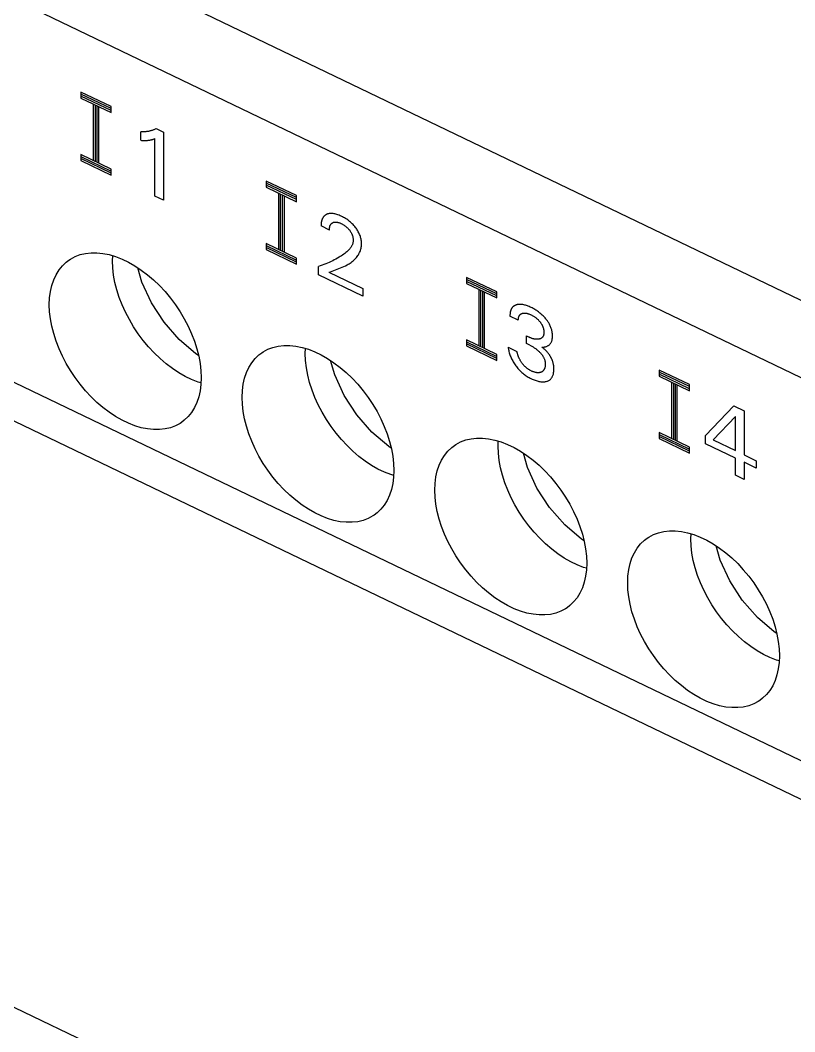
# Model space of a CAD drawing. Extents: x 0 to 420, y 0 to 297.
# Drawn here: x 180.61 to 196.3, y 180.69 to 201.17 of the extents above; entities that cross this region are included whole.
import ezdxf

# ---------------------------------------------------------------- set-up
doc = ezdxf.new("R2010")
doc.units = 0
doc.header["$LTSCALE"] = 23.1
doc.layers.add('40000_ISO', color=7, linetype='CONTINUOUS')

msp = doc.modelspace()

# ---------------------------------------------------------------- linework, layer by layer
at = {"layer": '40000_ISO', "color": 7, "linetype": 'CONTINUOUS'}
for p, q in [((221.798, 183.304), (168.387, 208.978)), ((221.158, 182.044), (167.747, 207.718)), ((221.158, 174.287), (167.747, 199.961)), ((181.841, 199.718), (181.841, 199.595)), ((182.456, 199.422), (181.841, 199.718)), ((182.456, 199.382), (181.841, 199.677)), ((182.456, 199.341), (181.841, 199.636)), ((181.841, 199.595), (182.456, 199.3)), ((220.838, 173.657), (167.427, 199.331)), ((182.091, 199.475), (182.091, 198.332)), ((182.13, 199.457), (182.13, 198.314)), ((182.168, 199.438), (182.168, 198.295)), ((182.206, 198.277), (182.206, 199.42)), ((182.456, 199.3), (182.456, 199.422)), ((183.056, 198.74), (183.056, 198.913)), ((183.07, 198.912), (183.056, 198.913)), ((183.084, 198.912), (183.07, 198.912)), ((183.099, 198.911), (183.084, 198.912)), ((183.113, 198.911), (183.099, 198.911)), ((183.127, 198.912), (183.113, 198.911)), ((183.141, 198.912), (183.127, 198.912)), ((183.155, 198.913), (183.141, 198.912)), ((183.169, 198.915), (183.155, 198.913)), ((183.182, 198.916), (183.169, 198.915)), ((183.195, 198.918), (183.182, 198.916)), ((183.209, 198.92), (183.195, 198.918)), ((183.222, 198.923), (183.209, 198.92)), ((183.235, 198.926), (183.222, 198.923)), ((183.248, 198.929), (183.235, 198.926)), ((183.26, 198.932), (183.248, 198.929)), ((183.273, 198.936), (183.26, 198.932)), ((183.285, 198.94), (183.273, 198.936)), ((183.298, 198.944), (183.285, 198.94)), ((183.31, 198.949), (183.298, 198.944)), ((183.322, 198.954), (183.31, 198.949)), ((183.334, 198.959), (183.322, 198.954)), ((183.346, 198.964), (183.334, 198.959)), ((183.357, 198.97), (183.346, 198.964)), ((183.369, 198.976), (183.357, 198.97)), ((183.369, 198.976), (183.517, 198.905)), ((183.517, 198.905), (183.517, 197.525)), ((183.056, 198.74), (183.072, 198.739)), ((183.072, 198.739), (183.088, 198.738)), ((183.088, 198.738), (183.104, 198.737)), ((183.104, 198.737), (183.12, 198.737)), ((183.12, 198.737), (183.136, 198.737)), ((183.136, 198.737), (183.148, 198.737)), ((183.148, 198.737), (183.159, 198.737)), ((183.159, 198.737), (183.171, 198.738)), ((183.171, 198.738), (183.182, 198.738)), ((183.182, 198.738), (183.194, 198.739)), ((183.194, 198.739), (183.205, 198.74)), ((183.205, 198.74), (183.217, 198.741)), ((183.217, 198.741), (183.229, 198.743)), ((183.229, 198.743), (183.24, 198.745)), ((183.24, 198.745), (183.252, 198.747)), ((183.252, 198.747), (183.263, 198.749)), ((183.263, 198.749), (183.271, 198.751)), ((183.271, 198.751), (183.279, 198.753)), ((183.279, 198.753), (183.287, 198.756)), ((183.287, 198.756), (183.296, 198.758)), ((183.296, 198.758), (183.305, 198.761)), ((183.305, 198.761), (183.314, 198.764)), ((183.314, 198.764), (183.323, 198.767)), ((183.323, 198.767), (183.332, 198.771)), ((183.332, 198.771), (183.342, 198.774)), ((183.342, 197.609), (183.342, 198.774)), ((181.841, 198.452), (181.841, 198.33)), ((182.456, 198.157), (181.841, 198.452)), ((181.841, 198.412), (182.456, 198.116)), ((182.456, 198.075), (181.841, 198.371)), ((181.841, 198.33), (182.456, 198.034)), ((182.456, 198.034), (182.456, 198.157)), ((185.592, 197.915), (185.592, 197.793)), ((186.206, 197.62), (185.592, 197.915)), ((186.206, 197.579), (185.592, 197.874)), ((186.206, 197.538), (185.592, 197.834)), ((185.592, 197.793), (186.206, 197.497)), ((185.841, 197.673), (185.841, 196.53)), ((185.88, 197.654), (185.88, 196.511)), ((183.517, 197.525), (183.342, 197.609)), ((185.918, 197.636), (185.918, 196.493)), ((185.957, 197.617), (185.957, 196.474)), ((186.206, 197.497), (186.206, 197.62)), ((186.818, 197.24), (186.812, 197.237)), ((186.824, 197.243), (186.818, 197.24)), ((186.829, 197.245), (186.824, 197.243)), ((186.834, 197.247), (186.829, 197.245)), ((186.84, 197.249), (186.834, 197.247)), ((186.855, 197.253), (186.84, 197.249)), ((186.872, 197.256), (186.855, 197.253)), ((186.889, 197.259), (186.872, 197.256)), ((186.906, 197.259), (186.889, 197.259)), ((186.922, 197.259), (186.906, 197.259)), ((186.938, 197.258), (186.922, 197.259)), ((186.954, 197.256), (186.938, 197.258)), ((186.97, 197.254), (186.954, 197.256)), ((186.987, 197.25), (186.97, 197.254)), ((187.003, 197.246), (186.987, 197.25)), ((187.026, 197.24), (187.003, 197.246)), ((186.707, 197.043), (186.706, 197.034)), ((186.708, 197.053), (186.707, 197.043)), ((186.709, 197.062), (186.708, 197.053)), ((186.71, 197.071), (186.709, 197.062)), ((186.711, 197.08), (186.71, 197.071)), ((186.713, 197.089), (186.711, 197.08)), ((186.715, 197.098), (186.713, 197.089)), ((186.717, 197.107), (186.715, 197.098)), ((186.719, 197.115), (186.717, 197.107)), ((186.721, 197.123), (186.719, 197.115)), ((186.724, 197.13), (186.721, 197.123)), ((186.726, 197.138), (186.724, 197.13)), ((186.729, 197.145), (186.726, 197.138)), ((186.732, 197.152), (186.729, 197.145)), ((186.735, 197.158), (186.732, 197.152)), ((186.739, 197.165), (186.735, 197.158)), ((186.742, 197.171), (186.739, 197.165)), ((186.746, 197.177), (186.742, 197.171)), ((186.75, 197.183), (186.746, 197.177)), ((186.754, 197.189), (186.75, 197.183)), ((186.759, 197.195), (186.754, 197.189)), ((186.763, 197.2), (186.759, 197.195)), ((186.768, 197.205), (186.763, 197.2)), ((186.773, 197.21), (186.768, 197.205)), ((186.778, 197.214), (186.773, 197.21)), ((186.783, 197.219), (186.778, 197.214)), ((186.789, 197.223), (186.783, 197.219)), ((186.794, 197.227), (186.789, 197.223)), ((186.8, 197.23), (186.794, 197.227)), ((186.806, 197.234), (186.8, 197.23)), ((186.812, 197.237), (186.806, 197.234)), ((186.901, 197.034), (186.905, 197.04)), ((186.905, 197.04), (186.909, 197.046)), ((186.909, 197.046), (186.914, 197.051)), ((186.914, 197.051), (186.919, 197.056)), ((186.919, 197.056), (186.924, 197.06)), ((186.924, 197.06), (186.93, 197.064)), ((186.93, 197.064), (186.935, 197.068)), ((186.935, 197.068), (186.942, 197.072)), ((186.942, 197.072), (186.948, 197.075)), ((186.948, 197.075), (186.954, 197.077)), ((186.954, 197.077), (186.961, 197.08)), ((186.961, 197.08), (186.968, 197.081)), ((186.968, 197.081), (186.975, 197.083)), ((186.975, 197.083), (186.983, 197.084)), ((186.983, 197.084), (186.99, 197.085)), ((186.99, 197.085), (186.998, 197.085)), ((186.998, 197.085), (187.006, 197.085)), ((187.006, 197.085), (187.015, 197.084)), ((187.015, 197.084), (187.023, 197.084)), ((187.023, 197.084), (187.031, 197.082)), ((187.048, 197.232), (187.026, 197.24)), ((187.031, 197.082), (187.04, 197.081)), ((187.04, 197.081), (187.049, 197.079)), ((187.071, 197.223), (187.048, 197.232)), ((187.049, 197.079), (187.058, 197.076)), ((187.058, 197.076), (187.068, 197.073)), ((187.068, 197.073), (187.077, 197.07)), ((187.093, 197.214), (187.071, 197.223)), ((187.077, 197.07), (187.087, 197.066)), ((187.087, 197.066), (187.097, 197.062)), ((187.116, 197.203), (187.093, 197.214)), ((187.097, 197.062), (187.106, 197.058)), ((187.106, 197.058), (187.116, 197.054)), ((187.138, 197.192), (187.116, 197.203)), ((187.116, 197.054), (187.127, 197.048)), ((187.127, 197.048), (187.138, 197.042)), ((187.16, 197.18), (187.138, 197.192)), ((187.138, 197.042), (187.149, 197.036)), ((187.149, 197.036), (187.16, 197.03)), ((187.182, 197.168), (187.16, 197.18)), ((187.204, 197.155), (187.182, 197.168)), ((187.226, 197.14), (187.204, 197.155)), ((187.246, 197.127), (187.226, 197.14)), ((187.265, 197.113), (187.246, 197.127)), ((187.284, 197.098), (187.265, 197.113)), ((187.303, 197.082), (187.284, 197.098)), ((187.321, 197.065), (187.303, 197.082)), ((187.338, 197.049), (187.321, 197.065)), ((187.355, 197.032), (187.338, 197.049)), ((186.706, 197.034), (186.706, 197.024)), ((186.706, 197.024), (186.706, 197.015)), ((186.706, 197.015), (186.706, 197.005)), ((186.875, 196.923), (186.706, 197.005)), ((186.875, 196.933), (186.876, 196.943)), ((186.875, 196.923), (186.875, 196.933)), ((186.876, 196.953), (186.878, 196.963)), ((186.876, 196.943), (186.876, 196.953)), ((186.878, 196.963), (186.879, 196.972)), ((186.879, 196.972), (186.881, 196.982)), ((186.881, 196.982), (186.883, 196.991)), ((186.883, 196.991), (186.885, 196.998)), ((186.885, 196.998), (186.887, 197.006)), ((186.887, 197.006), (186.89, 197.014)), ((186.89, 197.014), (186.893, 197.021)), ((186.893, 197.021), (186.897, 197.027)), ((186.897, 197.027), (186.901, 197.034)), ((187.16, 197.03), (187.171, 197.023)), ((187.171, 197.023), (187.182, 197.016)), ((187.182, 197.016), (187.19, 197.01)), ((187.19, 197.01), (187.199, 197.004)), ((187.199, 197.004), (187.207, 196.998)), ((187.207, 196.998), (187.215, 196.991)), ((187.215, 196.991), (187.223, 196.984)), ((187.223, 196.984), (187.231, 196.977)), ((187.231, 196.977), (187.239, 196.97)), ((187.239, 196.97), (187.247, 196.961)), ((187.247, 196.961), (187.255, 196.953)), ((187.255, 196.953), (187.264, 196.944)), ((187.264, 196.944), (187.271, 196.935)), ((187.271, 196.935), (187.279, 196.925)), ((187.279, 196.925), (187.286, 196.916)), ((187.286, 196.916), (187.293, 196.907)), ((187.293, 196.907), (187.299, 196.898)), ((187.299, 196.898), (187.305, 196.889)), ((187.305, 196.889), (187.31, 196.88)), ((187.31, 196.88), (187.316, 196.87)), ((187.316, 196.87), (187.321, 196.861)), ((187.321, 196.861), (187.326, 196.851)), ((187.326, 196.851), (187.33, 196.842)), ((187.33, 196.842), (187.334, 196.832)), ((187.334, 196.832), (187.338, 196.822)), ((187.371, 197.014), (187.355, 197.032)), ((187.387, 196.996), (187.371, 197.014)), ((187.402, 196.977), (187.387, 196.996)), ((187.415, 196.96), (187.402, 196.977)), ((187.428, 196.943), (187.415, 196.96)), ((187.439, 196.925), (187.428, 196.943)), ((187.451, 196.906), (187.439, 196.925)), ((187.461, 196.888), (187.451, 196.906)), ((187.471, 196.869), (187.461, 196.888)), ((187.48, 196.851), (187.471, 196.869)), ((187.488, 196.832), (187.48, 196.851)), ((187.495, 196.813), (187.488, 196.832)), ((185.592, 196.65), (185.592, 196.527)), ((186.206, 196.354), (185.592, 196.65)), ((187.34, 196.629), (187.335, 196.618)), ((187.338, 196.822), (187.341, 196.812)), ((187.344, 196.639), (187.34, 196.629)), ((187.341, 196.812), (187.344, 196.803)), ((187.344, 196.803), (187.347, 196.793)), ((187.347, 196.651), (187.344, 196.639)), ((187.347, 196.793), (187.349, 196.783)), ((187.35, 196.662), (187.347, 196.651)), ((187.349, 196.783), (187.351, 196.773)), ((187.353, 196.674), (187.35, 196.662)), ((187.351, 196.773), (187.353, 196.762)), ((187.353, 196.762), (187.355, 196.752)), ((187.355, 196.686), (187.353, 196.674)), ((187.355, 196.752), (187.356, 196.741)), ((187.356, 196.699), (187.355, 196.686)), ((187.356, 196.741), (187.357, 196.731)), ((187.357, 196.712), (187.356, 196.699)), ((187.357, 196.731), (187.357, 196.721)), ((187.357, 196.721), (187.357, 196.712)), ((187.502, 196.794), (187.495, 196.813)), ((187.508, 196.775), (187.502, 196.794)), ((187.512, 196.756), (187.508, 196.775)), ((187.517, 196.736), (187.512, 196.756)), ((187.521, 196.716), (187.517, 196.736)), ((187.523, 196.696), (187.521, 196.716)), ((187.525, 196.676), (187.523, 196.696)), ((187.526, 196.657), (187.525, 196.676)), ((187.525, 196.617), (187.526, 196.638)), ((187.526, 196.638), (187.526, 196.657)), ((181.725, 196.386), (181.827, 196.425)), ((181.827, 196.425), (181.935, 196.45)), ((181.935, 196.45), (182.049, 196.463)), ((182.049, 196.463), (182.167, 196.463)), ((182.167, 196.463), (182.29, 196.45)), ((182.29, 196.45), (182.417, 196.425)), ((182.417, 196.425), (182.545, 196.386)), ((185.592, 196.609), (186.206, 196.313)), ((186.206, 196.273), (185.592, 196.568)), ((185.592, 196.527), (186.206, 196.232)), ((187.165, 196.432), (187.142, 196.416)), ((187.187, 196.449), (187.165, 196.432)), ((187.209, 196.466), (187.187, 196.449)), ((187.23, 196.484), (187.209, 196.466)), ((187.242, 196.495), (187.23, 196.484)), ((187.254, 196.506), (187.242, 196.495)), ((187.265, 196.518), (187.254, 196.506)), ((187.277, 196.53), (187.265, 196.518)), ((187.287, 196.542), (187.277, 196.53)), ((187.298, 196.555), (187.287, 196.542)), ((187.307, 196.569), (187.298, 196.555)), ((187.317, 196.583), (187.307, 196.569)), ((187.325, 196.598), (187.317, 196.583)), ((187.33, 196.608), (187.325, 196.598)), ((187.335, 196.618), (187.33, 196.608)), ((187.453, 196.408), (187.462, 196.423)), ((187.462, 196.423), (187.471, 196.438)), ((187.471, 196.438), (187.48, 196.454)), ((187.48, 196.454), (187.488, 196.47)), ((187.488, 196.47), (187.495, 196.486)), ((187.495, 196.486), (187.502, 196.503)), ((187.502, 196.503), (187.508, 196.521)), ((187.508, 196.521), (187.513, 196.539)), ((187.513, 196.539), (187.517, 196.558)), ((187.517, 196.558), (187.521, 196.577)), ((187.521, 196.577), (187.524, 196.597)), ((187.524, 196.597), (187.525, 196.617)), ((181.467, 196.199), (181.545, 196.273)), ((181.545, 196.273), (181.601, 196.316)), ((181.601, 196.316), (181.631, 196.336)), ((181.631, 196.336), (181.725, 196.386)), ((182.483, 196.299), (182.487, 196.403)), ((182.489, 196.158), (182.483, 196.299)), ((182.545, 196.386), (182.675, 196.335)), ((182.675, 196.335), (182.806, 196.273)), ((182.806, 196.273), (182.936, 196.198)), ((186.206, 196.232), (186.206, 196.354)), ((186.765, 196.223), (186.728, 196.21)), ((186.802, 196.238), (186.765, 196.223)), ((186.838, 196.253), (186.802, 196.238)), ((186.873, 196.268), (186.838, 196.253)), ((186.908, 196.284), (186.873, 196.268)), ((186.942, 196.3), (186.908, 196.284)), ((186.975, 196.317), (186.942, 196.3)), ((187.008, 196.334), (186.975, 196.317)), ((187.04, 196.352), (187.008, 196.334)), ((187.072, 196.371), (187.04, 196.352)), ((187.095, 196.385), (187.072, 196.371)), ((187.119, 196.4), (187.095, 196.385)), ((187.142, 196.416), (187.119, 196.4)), ((187.2, 196.201), (187.232, 196.218)), ((187.232, 196.218), (187.254, 196.23)), ((187.254, 196.23), (187.275, 196.242)), ((187.275, 196.242), (187.295, 196.255)), ((187.295, 196.255), (187.315, 196.269)), ((187.315, 196.269), (187.335, 196.284)), ((187.335, 196.284), (187.354, 196.299)), ((187.354, 196.299), (187.372, 196.315)), ((187.372, 196.315), (187.39, 196.332)), ((187.39, 196.332), (187.406, 196.349)), ((187.406, 196.349), (187.423, 196.368)), ((187.423, 196.368), (187.438, 196.388)), ((187.438, 196.388), (187.453, 196.408)), ((181.291, 195.913), (181.34, 196.018)), ((181.34, 196.018), (181.399, 196.114)), ((181.399, 196.114), (181.467, 196.199)), ((182.505, 196.012), (182.489, 196.158)), ((182.533, 195.863), (182.505, 196.012)), ((182.936, 196.198), (183.064, 196.113)), ((183.078, 195.87), (182.996, 196.159)), ((183.064, 196.113), (183.191, 196.018)), ((183.191, 196.018), (183.314, 195.912)), ((186.69, 196.196), (186.652, 196.184)), ((186.652, 196.017), (186.652, 196.184)), ((187.553, 195.584), (186.652, 196.017)), ((186.728, 196.21), (186.69, 196.196)), ((186.865, 196.067), (186.898, 196.08)), ((186.865, 196.067), (187.553, 195.736)), ((186.898, 196.08), (186.931, 196.093)), ((186.931, 196.093), (186.965, 196.105)), ((186.965, 196.105), (187.033, 196.131)), ((187.033, 196.131), (187.067, 196.144)), ((187.067, 196.144), (187.101, 196.157)), ((187.101, 196.157), (187.134, 196.171)), ((187.134, 196.171), (187.168, 196.186)), ((187.168, 196.186), (187.2, 196.201)), ((181.253, 195.799), (181.291, 195.913)), ((182.571, 195.712), (182.533, 195.863)), ((183.27, 195.452), (183.078, 195.87)), ((183.314, 195.912), (183.432, 195.798)), ((189.649, 195.965), (189.649, 195.842)), ((190.264, 195.669), (189.649, 195.965)), ((190.264, 195.628), (189.649, 195.924)), ((190.264, 195.588), (189.649, 195.883)), ((189.649, 195.842), (190.264, 195.547)), ((181.209, 195.547), (181.226, 195.677)), ((181.226, 195.677), (181.253, 195.799)), ((182.62, 195.56), (182.571, 195.712)), ((183.432, 195.798), (183.546, 195.676)), ((183.546, 195.676), (183.654, 195.546)), ((187.553, 195.736), (187.553, 195.584)), ((189.899, 195.722), (189.899, 194.579)), ((189.938, 195.704), (189.938, 194.561)), ((189.976, 195.685), (189.976, 194.542)), ((190.014, 194.524), (190.014, 195.667)), ((190.264, 195.547), (190.264, 195.669)), ((181.203, 195.411), (181.209, 195.547)), ((181.209, 195.27), (181.203, 195.411)), ((182.678, 195.408), (182.62, 195.56)), ((182.747, 195.258), (182.678, 195.408)), ((183.526, 195.058), (183.27, 195.452)), ((183.654, 195.546), (183.756, 195.41)), ((183.756, 195.41), (183.85, 195.269)), ((190.636, 195.398), (190.629, 195.395)), ((190.642, 195.401), (190.636, 195.398)), ((190.649, 195.403), (190.642, 195.401)), ((190.655, 195.406), (190.649, 195.403)), ((190.662, 195.408), (190.655, 195.406)), ((190.671, 195.41), (190.662, 195.408)), ((190.679, 195.412), (190.671, 195.41)), ((190.687, 195.414), (190.679, 195.412)), ((190.696, 195.415), (190.687, 195.414)), ((190.705, 195.417), (190.696, 195.415)), ((190.714, 195.417), (190.705, 195.417)), ((190.723, 195.418), (190.714, 195.417)), ((190.732, 195.418), (190.723, 195.418)), ((190.747, 195.418), (190.732, 195.418)), ((190.763, 195.417), (190.747, 195.418)), ((190.779, 195.415), (190.763, 195.417)), ((190.796, 195.412), (190.779, 195.415)), ((190.813, 195.409), (190.796, 195.412)), ((190.83, 195.405), (190.813, 195.409)), ((190.847, 195.4), (190.83, 195.405)), ((190.866, 195.394), (190.847, 195.4)), ((181.226, 195.125), (181.209, 195.27)), ((182.824, 195.109), (182.747, 195.258)), ((183.85, 195.269), (183.936, 195.124)), ((190.533, 195.218), (190.532, 195.209)), ((190.532, 195.209), (190.532, 195.199)), ((190.532, 195.199), (190.532, 195.189)), ((190.534, 195.228), (190.533, 195.218)), ((190.535, 195.237), (190.534, 195.228)), ((190.536, 195.246), (190.535, 195.237)), ((190.538, 195.255), (190.536, 195.246)), ((190.539, 195.264), (190.538, 195.255)), ((190.542, 195.273), (190.539, 195.264)), ((190.544, 195.281), (190.542, 195.273)), ((190.546, 195.289), (190.544, 195.281)), ((190.549, 195.297), (190.546, 195.289)), ((190.551, 195.304), (190.549, 195.297)), ((190.554, 195.311), (190.551, 195.304)), ((190.558, 195.318), (190.554, 195.311)), ((190.561, 195.325), (190.558, 195.318)), ((190.564, 195.331), (190.561, 195.325)), ((190.568, 195.338), (190.564, 195.331)), ((190.572, 195.344), (190.568, 195.338)), ((190.576, 195.349), (190.572, 195.344)), ((190.58, 195.355), (190.576, 195.349)), ((190.585, 195.36), (190.58, 195.355)), ((190.59, 195.366), (190.585, 195.36)), ((190.595, 195.37), (190.59, 195.366)), ((190.6, 195.375), (190.595, 195.37)), ((190.606, 195.38), (190.6, 195.375)), ((190.611, 195.384), (190.606, 195.38)), ((190.617, 195.388), (190.611, 195.384)), ((190.623, 195.391), (190.617, 195.388)), ((190.629, 195.395), (190.623, 195.391)), ((190.723, 195.192), (190.727, 195.198)), ((190.727, 195.198), (190.732, 195.203)), ((190.732, 195.203), (190.737, 195.209)), ((190.737, 195.209), (190.741, 195.213)), ((190.741, 195.213), (190.746, 195.217)), ((190.746, 195.217), (190.752, 195.221)), ((190.752, 195.221), (190.757, 195.225)), ((190.757, 195.225), (190.763, 195.228)), ((190.763, 195.228), (190.769, 195.23)), ((190.769, 195.23), (190.775, 195.233)), ((190.775, 195.233), (190.781, 195.235)), ((190.781, 195.235), (190.789, 195.237)), ((190.789, 195.237), (190.797, 195.239)), ((190.797, 195.239), (190.806, 195.241)), ((190.806, 195.241), (190.815, 195.241)), ((190.815, 195.241), (190.823, 195.242)), ((190.823, 195.242), (190.833, 195.242)), ((190.833, 195.242), (190.842, 195.241)), ((190.842, 195.241), (190.852, 195.24)), ((190.852, 195.24), (190.862, 195.239)), ((190.862, 195.239), (190.872, 195.237)), ((190.885, 195.387), (190.866, 195.394)), ((190.872, 195.237), (190.882, 195.235)), ((190.882, 195.235), (190.892, 195.232)), ((190.904, 195.38), (190.885, 195.387)), ((190.892, 195.232), (190.904, 195.229)), ((190.924, 195.372), (190.904, 195.38)), ((190.904, 195.229), (190.915, 195.225)), ((190.915, 195.225), (190.926, 195.221)), ((190.943, 195.363), (190.924, 195.372)), ((190.926, 195.221), (190.938, 195.216)), ((190.938, 195.216), (190.949, 195.211)), ((190.962, 195.354), (190.943, 195.363)), ((190.949, 195.211), (190.96, 195.206)), ((190.96, 195.206), (190.972, 195.2)), ((190.981, 195.345), (190.962, 195.354)), ((190.972, 195.2), (190.984, 195.194)), ((191, 195.335), (190.981, 195.345)), ((190.984, 195.194), (190.995, 195.187)), ((191.018, 195.325), (191, 195.335)), ((191.037, 195.314), (191.018, 195.325)), ((191.056, 195.303), (191.037, 195.314)), ((191.074, 195.291), (191.056, 195.303)), ((191.091, 195.28), (191.074, 195.291)), ((191.108, 195.268), (191.091, 195.28)), ((191.124, 195.255), (191.108, 195.268)), ((191.14, 195.242), (191.124, 195.255)), ((191.157, 195.229), (191.14, 195.242)), ((191.173, 195.215), (191.157, 195.229)), ((191.187, 195.201), (191.173, 195.215)), ((191.202, 195.187), (191.187, 195.201)), ((181.253, 194.976), (181.226, 195.125)), ((182.911, 194.963), (182.824, 195.109)), ((183.832, 194.707), (183.526, 195.058)), ((183.936, 195.124), (184.014, 194.975)), ((190.532, 195.189), (190.532, 195.18)), ((190.701, 195.098), (190.532, 195.18)), ((190.701, 195.108), (190.702, 195.118)), ((190.701, 195.098), (190.701, 195.108)), ((190.702, 195.118), (190.703, 195.127)), ((190.703, 195.127), (190.704, 195.137)), ((190.704, 195.137), (190.705, 195.146)), ((190.705, 195.146), (190.708, 195.155)), ((190.708, 195.155), (190.71, 195.163)), ((190.71, 195.163), (190.713, 195.171)), ((190.713, 195.171), (190.716, 195.178)), ((190.716, 195.178), (190.719, 195.185)), ((190.719, 195.185), (190.723, 195.192)), ((190.995, 195.187), (191.007, 195.181)), ((191.007, 195.181), (191.019, 195.173)), ((191.019, 195.173), (191.03, 195.166)), ((191.03, 195.166), (191.04, 195.159)), ((191.04, 195.159), (191.051, 195.151)), ((191.051, 195.151), (191.061, 195.143)), ((191.061, 195.143), (191.071, 195.135)), ((191.071, 195.135), (191.081, 195.127)), ((191.081, 195.127), (191.091, 195.118)), ((191.091, 195.118), (191.1, 195.109)), ((191.1, 195.109), (191.108, 195.1)), ((191.108, 195.1), (191.117, 195.091)), ((191.117, 195.091), (191.126, 195.081)), ((191.126, 195.081), (191.134, 195.072)), ((191.134, 195.072), (191.142, 195.061)), ((191.142, 195.061), (191.148, 195.053)), ((191.148, 195.053), (191.154, 195.045)), ((191.154, 195.045), (191.16, 195.037)), ((191.16, 195.037), (191.165, 195.028)), ((191.165, 195.028), (191.171, 195.02)), ((191.171, 195.02), (191.176, 195.011)), ((191.176, 195.011), (191.181, 195.002)), ((191.181, 195.002), (191.185, 194.993)), ((191.185, 194.993), (191.189, 194.985)), ((191.216, 195.172), (191.202, 195.187)), ((191.231, 195.157), (191.216, 195.172)), ((191.244, 195.142), (191.231, 195.157)), ((191.258, 195.126), (191.244, 195.142)), ((191.268, 195.113), (191.258, 195.126)), ((191.279, 195.099), (191.268, 195.113)), ((191.289, 195.085), (191.279, 195.099)), ((191.298, 195.072), (191.289, 195.085)), ((191.308, 195.057), (191.298, 195.072)), ((191.317, 195.043), (191.308, 195.057)), ((191.325, 195.029), (191.317, 195.043)), ((191.333, 195.014), (191.325, 195.029)), ((191.342, 194.998), (191.333, 195.014)), ((191.349, 194.981), (191.342, 194.998)), ((181.291, 194.825), (181.253, 194.976)), ((181.34, 194.673), (181.291, 194.825)), ((183.005, 194.822), (182.911, 194.963)), ((183.106, 194.686), (183.005, 194.822)), ((184.014, 194.975), (184.082, 194.824)), ((184.082, 194.824), (184.141, 194.672)), ((191.189, 194.985), (191.193, 194.976)), ((191.193, 194.976), (191.197, 194.967)), ((191.197, 194.967), (191.2, 194.958)), ((191.2, 194.958), (191.203, 194.949)), ((191.203, 194.949), (191.206, 194.94)), ((191.206, 194.94), (191.209, 194.931)), ((191.209, 194.782), (191.206, 194.777)), ((191.209, 194.931), (191.211, 194.922)), ((191.211, 194.788), (191.209, 194.782)), ((191.211, 194.922), (191.214, 194.911)), ((191.213, 194.794), (191.211, 194.788)), ((191.214, 194.8), (191.213, 194.794)), ((191.214, 194.911), (191.216, 194.9)), ((191.216, 194.806), (191.214, 194.8)), ((191.216, 194.9), (191.217, 194.889)), ((191.217, 194.813), (191.216, 194.806)), ((191.217, 194.889), (191.218, 194.878)), ((191.218, 194.819), (191.217, 194.813)), ((191.218, 194.878), (191.219, 194.868)), ((191.219, 194.826), (191.218, 194.819)), ((191.219, 194.868), (191.22, 194.857)), ((191.22, 194.84), (191.219, 194.833)), ((191.219, 194.833), (191.219, 194.826)), ((191.22, 194.857), (191.22, 194.847)), ((191.22, 194.847), (191.22, 194.84)), ((191.356, 194.965), (191.349, 194.981)), ((191.363, 194.948), (191.356, 194.965)), ((191.369, 194.932), (191.363, 194.948)), ((191.374, 194.915), (191.369, 194.932)), ((191.379, 194.899), (191.374, 194.915)), ((191.382, 194.884), (191.379, 194.899)), ((191.386, 194.869), (191.382, 194.884)), ((191.388, 194.854), (191.386, 194.869)), ((191.39, 194.839), (191.388, 194.854)), ((191.392, 194.824), (191.39, 194.839)), ((191.393, 194.809), (191.392, 194.824)), ((191.394, 194.795), (191.393, 194.809)), ((191.394, 194.781), (191.394, 194.795)), ((181.399, 194.521), (181.34, 194.673)), ((183.214, 194.557), (183.106, 194.686)), ((184.173, 194.416), (183.832, 194.707)), ((184.141, 194.672), (184.19, 194.52)), ((185.839, 194.574), (185.953, 194.587)), ((185.953, 194.587), (186.071, 194.587)), ((186.071, 194.587), (186.194, 194.574)), ((189.649, 194.699), (189.649, 194.577)), ((190.264, 194.404), (189.649, 194.699)), ((189.649, 194.658), (190.264, 194.363)), ((190.264, 194.322), (189.649, 194.618)), ((190.865, 194.624), (190.865, 194.779)), ((190.865, 194.779), (190.923, 194.751)), ((190.936, 194.59), (190.865, 194.624)), ((190.934, 194.747), (190.923, 194.751)), ((190.944, 194.742), (190.934, 194.747)), ((190.936, 194.59), (190.949, 194.583)), ((190.954, 194.738), (190.944, 194.742)), ((190.949, 194.583), (190.962, 194.577)), ((190.965, 194.734), (190.954, 194.738)), ((190.975, 194.73), (190.965, 194.734)), ((190.985, 194.726), (190.975, 194.73)), ((190.995, 194.723), (190.985, 194.726)), ((191.005, 194.721), (190.995, 194.723)), ((191.014, 194.718), (191.005, 194.721)), ((191.024, 194.716), (191.014, 194.718)), ((191.033, 194.714), (191.024, 194.716)), ((191.042, 194.713), (191.033, 194.714)), ((191.052, 194.712), (191.042, 194.713)), ((191.061, 194.711), (191.052, 194.712)), ((191.07, 194.711), (191.061, 194.711)), ((191.079, 194.71), (191.07, 194.711)), ((191.087, 194.711), (191.079, 194.71)), ((191.096, 194.711), (191.087, 194.711)), ((191.104, 194.712), (191.096, 194.711)), ((191.113, 194.713), (191.104, 194.712)), ((191.121, 194.715), (191.113, 194.713)), ((191.127, 194.716), (191.121, 194.715)), ((191.133, 194.717), (191.127, 194.716)), ((191.139, 194.719), (191.133, 194.717)), ((191.144, 194.721), (191.139, 194.719)), ((191.15, 194.723), (191.144, 194.721)), ((191.155, 194.726), (191.15, 194.723)), ((191.161, 194.729), (191.155, 194.726)), ((191.166, 194.732), (191.161, 194.729)), ((191.171, 194.735), (191.166, 194.732)), ((191.176, 194.738), (191.171, 194.735)), ((191.18, 194.742), (191.176, 194.738)), ((191.184, 194.745), (191.18, 194.742)), ((191.188, 194.749), (191.184, 194.745)), ((191.191, 194.753), (191.188, 194.749)), ((191.195, 194.758), (191.191, 194.753)), ((191.198, 194.762), (191.195, 194.758)), ((191.201, 194.767), (191.198, 194.762)), ((191.204, 194.772), (191.201, 194.767)), ((191.206, 194.777), (191.204, 194.772)), ((191.295, 194.576), (191.305, 194.582)), ((191.305, 194.582), (191.315, 194.588)), ((191.315, 194.588), (191.324, 194.595)), ((191.324, 194.595), (191.333, 194.603)), ((191.333, 194.603), (191.341, 194.611)), ((191.341, 194.611), (191.348, 194.62)), ((191.348, 194.62), (191.355, 194.629)), ((191.355, 194.629), (191.361, 194.638)), ((191.361, 194.638), (191.367, 194.649)), ((191.367, 194.649), (191.372, 194.659)), ((191.372, 194.659), (191.377, 194.671)), ((191.377, 194.671), (191.381, 194.682)), ((191.381, 194.682), (191.384, 194.695)), ((191.384, 194.695), (191.387, 194.709)), ((191.387, 194.709), (191.39, 194.722)), ((191.39, 194.722), (191.392, 194.737)), ((191.392, 194.737), (191.393, 194.751)), ((191.393, 194.751), (191.394, 194.766)), ((191.394, 194.766), (191.394, 194.781)), ((181.467, 194.37), (181.399, 194.521)), ((183.328, 194.434), (183.214, 194.557)), ((183.447, 194.32), (183.328, 194.434)), ((184.224, 194.385), (184.173, 194.416)), ((184.19, 194.52), (184.228, 194.369)), ((185.371, 194.322), (185.449, 194.397)), ((185.449, 194.397), (185.505, 194.439)), ((185.505, 194.439), (185.535, 194.459)), ((185.535, 194.459), (185.629, 194.51)), ((185.629, 194.51), (185.731, 194.548)), ((185.731, 194.548), (185.839, 194.574)), ((186.194, 194.574), (186.321, 194.548)), ((186.321, 194.548), (186.449, 194.51)), ((186.387, 194.422), (186.391, 194.527)), ((186.393, 194.281), (186.387, 194.422)), ((186.449, 194.51), (186.579, 194.459)), ((186.579, 194.459), (186.71, 194.396)), ((186.71, 194.396), (186.84, 194.322)), ((189.649, 194.577), (190.264, 194.281)), ((190.264, 194.281), (190.264, 194.404)), ((190.495, 194.549), (190.498, 194.528)), ((190.495, 194.549), (190.673, 194.463)), ((190.498, 194.528), (190.502, 194.506)), ((190.502, 194.506), (190.506, 194.484)), ((190.506, 194.484), (190.512, 194.462)), ((190.512, 194.462), (190.518, 194.44)), ((190.518, 194.44), (190.524, 194.418)), ((190.524, 194.418), (190.531, 194.397)), ((190.531, 194.397), (190.539, 194.376)), ((190.539, 194.376), (190.547, 194.355)), ((190.676, 194.452), (190.673, 194.463)), ((190.679, 194.44), (190.676, 194.452)), ((190.682, 194.428), (190.679, 194.44)), ((190.685, 194.416), (190.682, 194.428)), ((190.689, 194.404), (190.685, 194.416)), ((190.693, 194.392), (190.689, 194.404)), ((190.697, 194.381), (190.693, 194.392)), ((190.701, 194.371), (190.697, 194.381)), ((190.962, 194.577), (190.975, 194.57)), ((190.975, 194.57), (190.988, 194.563)), ((190.988, 194.563), (191.001, 194.555)), ((191.001, 194.555), (191.014, 194.547)), ((191.014, 194.547), (191.025, 194.54)), ((191.025, 194.54), (191.037, 194.532)), ((191.037, 194.532), (191.048, 194.524)), ((191.048, 194.524), (191.06, 194.515)), ((191.06, 194.515), (191.071, 194.507)), ((191.071, 194.507), (191.083, 194.498)), ((191.083, 194.498), (191.093, 194.489)), ((191.093, 194.489), (191.103, 194.48)), ((191.103, 194.48), (191.113, 194.471)), ((191.113, 194.471), (191.123, 194.461)), ((191.123, 194.461), (191.133, 194.451)), ((191.133, 194.451), (191.143, 194.441)), ((191.143, 194.441), (191.15, 194.434)), ((191.15, 194.434), (191.157, 194.426)), ((191.157, 194.426), (191.164, 194.418)), ((191.164, 194.418), (191.17, 194.41)), ((191.17, 194.41), (191.177, 194.401)), ((191.177, 194.401), (191.183, 194.393)), ((191.187, 194.546), (191.179, 194.552)), ((191.179, 194.552), (191.19, 194.552)), ((191.183, 194.393), (191.189, 194.384)), ((191.195, 194.54), (191.187, 194.546)), ((191.189, 194.384), (191.195, 194.375)), ((191.19, 194.552), (191.202, 194.552)), ((191.203, 194.534), (191.195, 194.54)), ((191.195, 194.375), (191.201, 194.366)), ((191.202, 194.552), (191.213, 194.553)), ((191.211, 194.528), (191.203, 194.534)), ((191.219, 194.521), (191.211, 194.528)), ((191.213, 194.553), (191.223, 194.554)), ((191.226, 194.514), (191.219, 194.521)), ((191.223, 194.554), (191.234, 194.556)), ((191.234, 194.508), (191.226, 194.514)), ((191.234, 194.556), (191.244, 194.558)), ((191.242, 194.5), (191.234, 194.508)), ((191.25, 194.493), (191.242, 194.5)), ((191.244, 194.558), (191.255, 194.56)), ((191.257, 194.485), (191.25, 194.493)), ((191.255, 194.56), (191.265, 194.563)), ((191.265, 194.478), (191.257, 194.485)), ((191.265, 194.563), (191.274, 194.567)), ((191.272, 194.47), (191.265, 194.478)), ((191.279, 194.462), (191.272, 194.47)), ((191.274, 194.567), (191.285, 194.571)), ((191.286, 194.454), (191.279, 194.462)), ((191.285, 194.571), (191.295, 194.576)), ((191.293, 194.445), (191.286, 194.454)), ((191.3, 194.437), (191.293, 194.445)), ((191.307, 194.428), (191.3, 194.437)), ((191.314, 194.42), (191.307, 194.428)), ((191.32, 194.412), (191.314, 194.42)), ((191.326, 194.403), (191.32, 194.412)), ((191.331, 194.395), (191.326, 194.403)), ((191.337, 194.387), (191.331, 194.395)), ((191.342, 194.378), (191.337, 194.387)), ((191.348, 194.37), (191.342, 194.378)), ((181.545, 194.221), (181.467, 194.37)), ((181.631, 194.076), (181.545, 194.221)), ((183.57, 194.215), (183.447, 194.32)), ((183.696, 194.119), (183.57, 194.215)), ((184.228, 194.369), (184.255, 194.22)), ((184.255, 194.22), (184.272, 194.075)), ((185.244, 194.142), (185.303, 194.237)), ((185.303, 194.237), (185.371, 194.322)), ((186.409, 194.136), (186.393, 194.281)), ((186.84, 194.322), (186.968, 194.237)), ((186.982, 193.993), (186.9, 194.282)), ((186.968, 194.237), (187.095, 194.141)), ((190.547, 194.355), (190.556, 194.334)), ((190.556, 194.334), (190.566, 194.314)), ((190.566, 194.314), (190.576, 194.293)), ((190.576, 194.293), (190.587, 194.273)), ((190.587, 194.273), (190.598, 194.253)), ((190.598, 194.253), (190.61, 194.233)), ((190.61, 194.233), (190.623, 194.213)), ((190.623, 194.213), (190.636, 194.194)), ((190.636, 194.194), (190.649, 194.175)), ((190.649, 194.175), (190.663, 194.157)), ((190.704, 194.361), (190.701, 194.371)), ((190.708, 194.352), (190.704, 194.361)), ((190.712, 194.342), (190.708, 194.352)), ((190.717, 194.332), (190.712, 194.342)), ((190.721, 194.323), (190.717, 194.332)), ((190.726, 194.313), (190.721, 194.323)), ((190.731, 194.304), (190.726, 194.313)), ((190.736, 194.293), (190.731, 194.304)), ((190.742, 194.283), (190.736, 194.293)), ((190.748, 194.273), (190.742, 194.283)), ((190.754, 194.263), (190.748, 194.273)), ((190.761, 194.252), (190.754, 194.263)), ((190.768, 194.243), (190.761, 194.252)), ((190.774, 194.233), (190.768, 194.243)), ((190.781, 194.224), (190.774, 194.233)), ((190.787, 194.215), (190.781, 194.224)), ((190.794, 194.207), (190.787, 194.215)), ((190.801, 194.199), (190.794, 194.207)), ((190.808, 194.191), (190.801, 194.199)), ((190.815, 194.183), (190.808, 194.191)), ((190.822, 194.175), (190.815, 194.183)), ((190.829, 194.167), (190.822, 194.175)), ((191.201, 194.366), (191.206, 194.357)), ((191.206, 194.357), (191.211, 194.347)), ((191.211, 194.347), (191.216, 194.338)), ((191.216, 194.338), (191.221, 194.328)), ((191.221, 194.328), (191.225, 194.319)), ((191.225, 194.319), (191.229, 194.309)), ((191.229, 194.309), (191.232, 194.299)), ((191.232, 194.299), (191.235, 194.289)), ((191.235, 194.289), (191.238, 194.28)), ((191.238, 194.28), (191.24, 194.271)), ((191.24, 194.271), (191.242, 194.262)), ((191.242, 194.262), (191.243, 194.253)), ((191.243, 194.253), (191.244, 194.245)), ((191.245, 194.17), (191.243, 194.161)), ((191.244, 194.245), (191.245, 194.236)), ((191.245, 194.236), (191.246, 194.227)), ((191.246, 194.18), (191.245, 194.17)), ((191.246, 194.227), (191.246, 194.219)), ((191.246, 194.219), (191.247, 194.21)), ((191.247, 194.2), (191.246, 194.19)), ((191.246, 194.19), (191.246, 194.18)), ((191.247, 194.21), (191.247, 194.2)), ((191.353, 194.361), (191.348, 194.37)), ((191.358, 194.352), (191.353, 194.361)), ((191.363, 194.344), (191.358, 194.352)), ((191.367, 194.335), (191.363, 194.344)), ((191.372, 194.326), (191.367, 194.335)), ((191.376, 194.317), (191.372, 194.326)), ((191.38, 194.309), (191.376, 194.317)), ((191.384, 194.3), (191.38, 194.309)), ((191.388, 194.291), (191.384, 194.3)), ((191.391, 194.282), (191.388, 194.291)), ((191.395, 194.273), (191.391, 194.282)), ((191.398, 194.264), (191.395, 194.273)), ((191.401, 194.255), (191.398, 194.264)), ((191.403, 194.246), (191.401, 194.255)), ((191.406, 194.237), (191.403, 194.246)), ((191.408, 194.228), (191.406, 194.237)), ((191.41, 194.218), (191.408, 194.228)), ((191.412, 194.209), (191.41, 194.218)), ((191.414, 194.2), (191.412, 194.209)), ((191.415, 194.191), (191.414, 194.2)), ((191.418, 194.175), (191.415, 194.191)), ((191.419, 194.159), (191.418, 194.175)), ((181.725, 193.935), (181.631, 194.076)), ((183.825, 194.034), (183.696, 194.119)), ((183.955, 193.96), (183.825, 194.034)), ((184.272, 194.075), (184.278, 193.934)), ((185.157, 193.922), (185.195, 194.037)), ((185.195, 194.037), (185.244, 194.142)), ((186.437, 193.987), (186.409, 194.136)), ((186.475, 193.836), (186.437, 193.987)), ((187.174, 193.576), (186.982, 193.993)), ((187.095, 194.141), (187.218, 194.036)), ((187.218, 194.036), (187.336, 193.921)), ((190.663, 194.157), (190.678, 194.138)), ((190.678, 194.138), (190.693, 194.121)), ((190.693, 194.121), (190.708, 194.103)), ((190.708, 194.103), (190.724, 194.087)), ((190.724, 194.087), (190.74, 194.07)), ((190.74, 194.07), (190.757, 194.054)), ((190.757, 194.054), (190.773, 194.039)), ((190.773, 194.039), (190.79, 194.024)), ((190.79, 194.024), (190.808, 194.01)), ((190.808, 194.01), (190.825, 193.997)), ((190.825, 193.997), (190.843, 193.984)), ((190.836, 194.16), (190.829, 194.167)), ((190.844, 194.152), (190.836, 194.16)), ((190.843, 193.984), (190.862, 193.971)), ((190.852, 194.146), (190.844, 194.152)), ((190.859, 194.139), (190.852, 194.146)), ((190.867, 194.132), (190.859, 194.139)), ((190.862, 193.971), (190.881, 193.959)), ((190.875, 194.126), (190.867, 194.132)), ((190.883, 194.12), (190.875, 194.126)), ((190.891, 194.114), (190.883, 194.12)), ((190.899, 194.108), (190.891, 194.114)), ((190.908, 194.102), (190.899, 194.108)), ((190.916, 194.097), (190.908, 194.102)), ((190.925, 194.092), (190.916, 194.097)), ((190.934, 194.087), (190.925, 194.092)), ((190.942, 194.082), (190.934, 194.087)), ((190.951, 194.077), (190.942, 194.082)), ((190.96, 194.073), (190.951, 194.077)), ((190.971, 194.068), (190.96, 194.073)), ((190.982, 194.062), (190.971, 194.068)), ((190.993, 194.058), (190.982, 194.062)), ((191.005, 194.054), (190.993, 194.058)), ((191.016, 194.05), (191.005, 194.054)), ((191.027, 194.046), (191.016, 194.05)), ((191.038, 194.043), (191.027, 194.046)), ((191.048, 194.04), (191.038, 194.043)), ((191.058, 194.038), (191.048, 194.04)), ((191.068, 194.036), (191.058, 194.038)), ((191.078, 194.035), (191.068, 194.036)), ((191.087, 194.034), (191.078, 194.035)), ((191.097, 194.034), (191.087, 194.034)), ((191.106, 194.034), (191.097, 194.034)), ((191.115, 194.034), (191.106, 194.034)), ((191.123, 194.035), (191.115, 194.034)), ((191.132, 194.036), (191.123, 194.035)), ((191.14, 194.037), (191.132, 194.036)), ((191.148, 194.039), (191.14, 194.037)), ((191.156, 194.042), (191.148, 194.039)), ((191.163, 194.045), (191.156, 194.042)), ((191.17, 194.048), (191.163, 194.045)), ((191.176, 194.051), (191.17, 194.048)), ((191.182, 194.055), (191.176, 194.051)), ((191.188, 194.059), (191.182, 194.055)), ((191.194, 194.063), (191.188, 194.059)), ((191.2, 194.068), (191.194, 194.063)), ((191.205, 194.073), (191.2, 194.068)), ((191.21, 194.078), (191.205, 194.073)), ((191.214, 194.084), (191.21, 194.078)), ((191.218, 194.09), (191.214, 194.084)), ((191.222, 194.097), (191.218, 194.09)), ((191.226, 194.103), (191.222, 194.097)), ((191.229, 194.111), (191.226, 194.103)), ((191.232, 194.118), (191.229, 194.111)), ((191.235, 194.126), (191.232, 194.118)), ((191.237, 194.133), (191.235, 194.126)), ((191.24, 194.142), (191.237, 194.133)), ((191.242, 194.151), (191.24, 194.142)), ((191.243, 194.161), (191.242, 194.151)), ((191.39, 193.953), (191.396, 193.966)), ((191.396, 193.966), (191.402, 193.979)), ((191.402, 193.979), (191.406, 193.993)), ((191.406, 193.993), (191.411, 194.008)), ((191.411, 194.008), (191.414, 194.025)), ((191.414, 194.025), (191.417, 194.041)), ((191.417, 194.041), (191.419, 194.058)), ((191.421, 194.143), (191.419, 194.159)), ((191.419, 194.058), (191.421, 194.076)), ((191.421, 194.128), (191.421, 194.143)), ((191.422, 194.112), (191.421, 194.128)), ((191.421, 194.094), (191.422, 194.112)), ((191.421, 194.076), (191.421, 194.094)), ((193.553, 194.088), (193.553, 193.966)), ((194.168, 193.793), (193.553, 194.088)), ((194.168, 193.752), (193.553, 194.047)), ((194.168, 193.711), (193.553, 194.007)), ((193.553, 193.966), (194.168, 193.67)), ((181.827, 193.799), (181.725, 193.935)), ((181.935, 193.669), (181.827, 193.799)), ((184.085, 193.897), (183.955, 193.96)), ((184.215, 193.846), (184.085, 193.897)), ((184.273, 193.829), (184.215, 193.846)), ((184.272, 193.798), (184.255, 193.668)), ((184.278, 193.934), (184.272, 193.798)), ((185.113, 193.671), (185.13, 193.8)), ((185.13, 193.8), (185.157, 193.922)), ((186.524, 193.684), (186.475, 193.836)), ((187.336, 193.921), (187.45, 193.799)), ((187.45, 193.799), (187.558, 193.67)), ((190.881, 193.959), (190.9, 193.947)), ((190.9, 193.947), (190.919, 193.936)), ((190.919, 193.936), (190.938, 193.926)), ((190.938, 193.926), (190.958, 193.916)), ((190.958, 193.916), (190.979, 193.906)), ((190.979, 193.906), (191, 193.897)), ((191, 193.897), (191.02, 193.889)), ((191.02, 193.889), (191.041, 193.881)), ((191.041, 193.881), (191.062, 193.874)), ((191.062, 193.874), (191.083, 193.867)), ((191.083, 193.867), (191.101, 193.862)), ((191.101, 193.862), (191.12, 193.858)), ((191.12, 193.858), (191.138, 193.855)), ((191.138, 193.855), (191.156, 193.852)), ((191.156, 193.852), (191.174, 193.85)), ((191.174, 193.85), (191.191, 193.849)), ((191.191, 193.849), (191.207, 193.849)), ((191.207, 193.849), (191.223, 193.849)), ((191.223, 193.849), (191.239, 193.851)), ((191.239, 193.851), (191.254, 193.853)), ((191.254, 193.853), (191.268, 193.856)), ((191.268, 193.856), (191.283, 193.861)), ((191.283, 193.861), (191.295, 193.865)), ((191.295, 193.865), (191.307, 193.87)), ((191.307, 193.87), (191.319, 193.876)), ((191.319, 193.876), (191.33, 193.883)), ((191.33, 193.883), (191.341, 193.891)), ((191.341, 193.891), (191.351, 193.899)), ((191.351, 193.899), (191.36, 193.909)), ((191.36, 193.909), (191.368, 193.919)), ((191.368, 193.919), (191.376, 193.929)), ((191.376, 193.929), (191.384, 193.941)), ((191.384, 193.941), (191.39, 193.953)), ((193.803, 193.846), (193.803, 192.703)), ((193.842, 193.827), (193.842, 192.684)), ((193.88, 193.809), (193.88, 192.666)), ((193.918, 192.647), (193.918, 193.79)), ((194.168, 193.67), (194.168, 193.793)), ((182.049, 193.547), (181.935, 193.669)), ((184.255, 193.668), (184.228, 193.546)), ((185.107, 193.535), (185.113, 193.671)), ((186.582, 193.532), (186.524, 193.684)), ((187.43, 193.181), (187.174, 193.576)), ((187.558, 193.67), (187.66, 193.534)), ((182.167, 193.433), (182.049, 193.547)), ((182.29, 193.327), (182.167, 193.433)), ((184.19, 193.432), (184.141, 193.327)), ((184.228, 193.546), (184.19, 193.432)), ((185.113, 193.394), (185.107, 193.535)), ((185.13, 193.248), (185.113, 193.394)), ((186.651, 193.381), (186.582, 193.532)), ((186.728, 193.232), (186.651, 193.381)), ((187.66, 193.534), (187.754, 193.392)), ((187.754, 193.392), (187.84, 193.247)), ((194.491, 192.764), (195.067, 193.361)), ((195.067, 193.361), (195.273, 193.261)), ((182.417, 193.232), (182.29, 193.327)), ((182.545, 193.147), (182.417, 193.232)), ((182.675, 193.072), (182.545, 193.147)), ((184.014, 193.146), (183.936, 193.072)), ((184.082, 193.231), (184.014, 193.146)), ((184.141, 193.327), (184.082, 193.231)), ((185.157, 193.099), (185.13, 193.248)), ((186.815, 193.087), (186.728, 193.232)), ((187.736, 192.83), (187.43, 193.181)), ((187.84, 193.247), (187.918, 193.098)), ((195.098, 193.148), (194.644, 192.675)), ((195.098, 192.456), (195.098, 193.148)), ((195.273, 193.261), (195.273, 192.372)), ((182.806, 193.01), (182.675, 193.072)), ((182.936, 192.959), (182.806, 193.01)), ((183.064, 192.921), (182.936, 192.959)), ((183.756, 192.959), (183.654, 192.92)), ((183.85, 193.009), (183.756, 192.959)), ((183.88, 193.029), (183.85, 193.009)), ((183.936, 193.072), (183.88, 193.029)), ((185.195, 192.949), (185.157, 193.099)), ((185.244, 192.797), (185.195, 192.949)), ((186.909, 192.946), (186.815, 193.087)), ((187.01, 192.81), (186.909, 192.946)), ((187.918, 193.098), (187.986, 192.947)), ((187.986, 192.947), (188.045, 192.795)), ((183.191, 192.895), (183.064, 192.921)), ((183.314, 192.882), (183.191, 192.895)), ((183.432, 192.882), (183.314, 192.882)), ((183.546, 192.895), (183.432, 192.882)), ((183.654, 192.92), (183.546, 192.895)), ((185.303, 192.645), (185.244, 192.797)), ((187.118, 192.68), (187.01, 192.81)), ((188.077, 192.539), (187.736, 192.83)), ((188.045, 192.795), (188.094, 192.643)), ((193.553, 192.823), (193.553, 192.7)), ((194.168, 192.527), (193.553, 192.823)), ((193.553, 192.782), (194.168, 192.486)), ((194.168, 192.445), (193.553, 192.741)), ((194.491, 192.597), (194.491, 192.764)), ((185.371, 192.494), (185.303, 192.645)), ((187.232, 192.558), (187.118, 192.68)), ((187.351, 192.444), (187.232, 192.558)), ((188.128, 192.509), (188.077, 192.539)), ((188.094, 192.643), (188.132, 192.492)), ((189.353, 192.52), (189.409, 192.563)), ((189.409, 192.563), (189.439, 192.583)), ((189.439, 192.583), (189.533, 192.633)), ((189.533, 192.633), (189.635, 192.672)), ((189.635, 192.672), (189.743, 192.697)), ((189.743, 192.697), (189.857, 192.71)), ((189.857, 192.71), (189.975, 192.71)), ((189.975, 192.71), (190.098, 192.697)), ((190.098, 192.697), (190.225, 192.671)), ((190.225, 192.671), (190.353, 192.633)), ((190.291, 192.546), (190.295, 192.65)), ((190.297, 192.404), (190.291, 192.546)), ((190.353, 192.633), (190.483, 192.582)), ((190.483, 192.582), (190.614, 192.52)), ((193.553, 192.7), (194.168, 192.405)), ((195.098, 192.305), (194.491, 192.597)), ((194.644, 192.675), (195.098, 192.456)), ((185.449, 192.345), (185.371, 192.494)), ((185.535, 192.199), (185.449, 192.345)), ((187.474, 192.338), (187.351, 192.444)), ((187.6, 192.243), (187.474, 192.338)), ((188.132, 192.492), (188.159, 192.344)), ((188.159, 192.344), (188.176, 192.198)), ((189.148, 192.265), (189.207, 192.361)), ((189.207, 192.361), (189.275, 192.446)), ((189.275, 192.446), (189.353, 192.52)), ((190.313, 192.259), (190.297, 192.404)), ((190.614, 192.52), (190.744, 192.445)), ((190.744, 192.445), (190.872, 192.36)), ((190.886, 192.117), (190.804, 192.405)), ((190.872, 192.36), (190.999, 192.264)), ((194.168, 192.405), (194.168, 192.527)), ((195.273, 192.372), (195.521, 192.253)), ((210.729, 166.647), (157.318, 192.32)), ((185.629, 192.058), (185.535, 192.199)), ((187.729, 192.157), (187.6, 192.243)), ((187.859, 192.083), (187.729, 192.157)), ((188.176, 192.198), (188.182, 192.057)), ((189.061, 192.046), (189.099, 192.16)), ((189.099, 192.16), (189.148, 192.265)), ((190.341, 192.11), (190.313, 192.259)), ((190.999, 192.264), (191.122, 192.159)), ((191.122, 192.159), (191.241, 192.045)), ((195.098, 191.958), (195.098, 192.305)), ((195.273, 192.221), (195.273, 191.873)), ((195.521, 192.102), (195.273, 192.221)), ((195.521, 192.253), (195.521, 192.102)), ((185.731, 191.922), (185.629, 192.058)), ((185.839, 191.793), (185.731, 191.922)), ((187.989, 192.02), (187.859, 192.083)), ((188.119, 191.97), (187.989, 192.02)), ((188.177, 191.952), (188.119, 191.97)), ((188.176, 191.921), (188.159, 191.792)), ((188.182, 192.057), (188.176, 191.921)), ((189.017, 191.794), (189.034, 191.924)), ((189.034, 191.924), (189.061, 192.046)), ((190.379, 191.959), (190.341, 192.11)), ((190.428, 191.807), (190.379, 191.959)), ((191.078, 191.699), (190.886, 192.117)), ((191.241, 192.045), (191.354, 191.923)), ((191.354, 191.923), (191.463, 191.793)), ((195.273, 191.873), (195.098, 191.958)), ((185.953, 191.67), (185.839, 191.793)), ((188.159, 191.792), (188.132, 191.669)), ((189.012, 191.658), (189.017, 191.794)), ((190.486, 191.655), (190.428, 191.807)), ((191.463, 191.793), (191.564, 191.657)), ((186.071, 191.556), (185.953, 191.67)), ((186.194, 191.451), (186.071, 191.556)), ((188.094, 191.555), (188.045, 191.45)), ((188.132, 191.669), (188.094, 191.555)), ((189.017, 191.517), (189.012, 191.658)), ((189.034, 191.372), (189.017, 191.517)), ((190.555, 191.504), (190.486, 191.655)), ((191.334, 191.305), (191.078, 191.699)), ((191.564, 191.657), (191.658, 191.516)), ((191.658, 191.516), (191.744, 191.37)), ((186.321, 191.355), (186.194, 191.451)), ((186.449, 191.27), (186.321, 191.355)), ((187.986, 191.355), (187.918, 191.269)), ((188.045, 191.45), (187.986, 191.355)), ((189.061, 191.223), (189.034, 191.372)), ((190.632, 191.356), (190.555, 191.504)), ((190.719, 191.21), (190.632, 191.356)), ((191.64, 190.953), (191.334, 191.305)), ((191.744, 191.37), (191.822, 191.222)), ((186.579, 191.196), (186.449, 191.27)), ((186.71, 191.133), (186.579, 191.196)), ((186.84, 191.082), (186.71, 191.133)), ((187.754, 191.133), (187.66, 191.082)), ((187.784, 191.152), (187.754, 191.133)), ((187.84, 191.195), (187.784, 191.152)), ((187.918, 191.269), (187.84, 191.195)), ((189.099, 191.072), (189.061, 191.223)), ((190.813, 191.069), (190.719, 191.21)), ((191.822, 191.222), (191.89, 191.071)), ((186.968, 191.044), (186.84, 191.082)), ((187.095, 191.018), (186.968, 191.044)), ((187.218, 191.005), (187.095, 191.018)), ((187.336, 191.005), (187.218, 191.005)), ((187.45, 191.018), (187.336, 191.005)), ((187.558, 191.044), (187.45, 191.018)), ((187.66, 191.082), (187.558, 191.044)), ((189.148, 190.92), (189.099, 191.072)), ((189.207, 190.768), (189.148, 190.92)), ((190.914, 190.933), (190.813, 191.069)), ((191.022, 190.804), (190.914, 190.933)), ((191.981, 190.663), (191.64, 190.953)), ((191.89, 191.071), (191.949, 190.919)), ((191.949, 190.919), (191.998, 190.767)), ((189.275, 190.617), (189.207, 190.768)), ((191.136, 190.681), (191.022, 190.804)), ((191.998, 190.767), (192.036, 190.616)), ((193.257, 190.643), (193.313, 190.686)), ((193.313, 190.686), (193.343, 190.706)), ((193.343, 190.706), (193.437, 190.757)), ((193.437, 190.757), (193.539, 190.795)), ((193.539, 190.795), (193.647, 190.821)), ((193.647, 190.821), (193.761, 190.834)), ((193.761, 190.834), (193.879, 190.833)), ((193.879, 190.833), (194.003, 190.821)), ((194.003, 190.821), (194.129, 190.795)), ((194.129, 190.795), (194.257, 190.756)), ((194.195, 190.669), (194.199, 190.774)), ((194.257, 190.756), (194.387, 190.706)), ((194.387, 190.706), (194.518, 190.643)), ((189.353, 190.468), (189.275, 190.617)), ((191.255, 190.567), (191.136, 190.681)), ((191.378, 190.462), (191.255, 190.567)), ((192.032, 190.632), (191.981, 190.663)), ((192.036, 190.616), (192.063, 190.467)), ((193.052, 190.389), (193.111, 190.484)), ((193.111, 190.484), (193.179, 190.569)), ((193.179, 190.569), (193.257, 190.643)), ((194.201, 190.528), (194.195, 190.669)), ((194.217, 190.382), (194.201, 190.528)), ((194.518, 190.643), (194.648, 190.569)), ((194.648, 190.569), (194.776, 190.483)), ((194.79, 190.24), (194.708, 190.529)), ((194.776, 190.483), (194.903, 190.388)), ((189.439, 190.323), (189.353, 190.468)), ((189.533, 190.182), (189.439, 190.323)), ((191.504, 190.366), (191.378, 190.462)), ((191.633, 190.281), (191.504, 190.366)), ((191.763, 190.207), (191.633, 190.281)), ((192.063, 190.467), (192.08, 190.322)), ((192.08, 190.322), (192.086, 190.181)), ((192.965, 190.169), (193.003, 190.283)), ((193.003, 190.283), (193.052, 190.389)), ((194.245, 190.234), (194.217, 190.382)), ((194.903, 190.388), (195.026, 190.283)), ((195.026, 190.283), (195.145, 190.168)), ((189.635, 190.046), (189.533, 190.182)), ((191.893, 190.144), (191.763, 190.207)), ((192.023, 190.093), (191.893, 190.144)), ((192.081, 190.076), (192.023, 190.093)), ((192.086, 190.181), (192.08, 190.045)), ((192.938, 190.047), (192.965, 190.169)), ((194.283, 190.083), (194.245, 190.234)), ((194.332, 189.931), (194.283, 190.083)), ((194.982, 189.823), (194.79, 190.24)), ((195.145, 190.168), (195.258, 190.046)), ((189.743, 189.916), (189.635, 190.046)), ((189.857, 189.794), (189.743, 189.916)), ((192.063, 189.915), (192.036, 189.793)), ((192.08, 190.045), (192.063, 189.915)), ((192.916, 189.782), (192.921, 189.917)), ((192.921, 189.917), (192.938, 190.047)), ((194.39, 189.779), (194.332, 189.931)), ((195.258, 190.046), (195.367, 189.916)), ((195.367, 189.916), (195.468, 189.781)), ((189.975, 189.68), (189.857, 189.794)), ((190.098, 189.574), (189.975, 189.68)), ((191.998, 189.679), (191.949, 189.573)), ((192.036, 189.793), (191.998, 189.679)), ((192.921, 189.64), (192.916, 189.782)), ((194.459, 189.628), (194.39, 189.779)), ((195.238, 189.428), (194.982, 189.823)), ((195.468, 189.781), (195.562, 189.639)), ((190.225, 189.479), (190.098, 189.574)), ((190.353, 189.393), (190.225, 189.479)), ((191.89, 189.478), (191.822, 189.393)), ((191.949, 189.573), (191.89, 189.478)), ((192.938, 189.495), (192.921, 189.64)), ((192.965, 189.346), (192.938, 189.495)), ((194.536, 189.479), (194.459, 189.628)), ((194.623, 189.334), (194.536, 189.479)), ((195.562, 189.639), (195.648, 189.494)), ((195.648, 189.494), (195.726, 189.345)), ((190.483, 189.319), (190.353, 189.393)), ((190.614, 189.256), (190.483, 189.319)), ((190.744, 189.206), (190.614, 189.256)), ((191.658, 189.256), (191.564, 189.205)), ((191.688, 189.276), (191.658, 189.256)), ((191.744, 189.319), (191.688, 189.276)), ((191.822, 189.393), (191.744, 189.319)), ((193.003, 189.195), (192.965, 189.346)), ((194.717, 189.192), (194.623, 189.334)), ((195.544, 189.077), (195.238, 189.428)), ((195.726, 189.345), (195.794, 189.194)), ((190.872, 189.167), (190.744, 189.206)), ((190.999, 189.142), (190.872, 189.167)), ((191.122, 189.129), (190.999, 189.142)), ((191.241, 189.129), (191.122, 189.129)), ((191.354, 189.141), (191.241, 189.129)), ((191.463, 189.167), (191.354, 189.141)), ((191.564, 189.205), (191.463, 189.167)), ((193.052, 189.043), (193.003, 189.195)), ((194.818, 189.057), (194.717, 189.192)), ((194.926, 188.927), (194.818, 189.057)), ((195.885, 188.786), (195.544, 189.077)), ((195.794, 189.194), (195.853, 189.042)), ((193.111, 188.891), (193.052, 189.043)), ((193.179, 188.74), (193.111, 188.891)), ((195.04, 188.805), (194.926, 188.927)), ((195.853, 189.042), (195.902, 188.89)), ((195.902, 188.89), (195.94, 188.739)), ((193.257, 188.592), (193.179, 188.74)), ((195.159, 188.69), (195.04, 188.805)), ((195.282, 188.585), (195.159, 188.69)), ((195.936, 188.756), (195.885, 188.786)), ((195.94, 188.739), (195.967, 188.591)), ((193.343, 188.446), (193.257, 188.592)), ((193.437, 188.305), (193.343, 188.446)), ((195.408, 188.489), (195.282, 188.585)), ((195.537, 188.404), (195.408, 188.489)), ((195.967, 188.591), (195.984, 188.445)), ((195.984, 188.445), (195.99, 188.304)), ((193.539, 188.169), (193.437, 188.305)), ((195.667, 188.33), (195.537, 188.404)), ((195.797, 188.267), (195.667, 188.33)), ((195.927, 188.217), (195.797, 188.267)), ((195.99, 188.304), (195.984, 188.168)), ((193.647, 188.04), (193.539, 188.169)), ((193.761, 187.917), (193.647, 188.04)), ((195.985, 188.199), (195.927, 188.217)), ((195.967, 188.039), (195.94, 187.916)), ((195.984, 188.168), (195.967, 188.039)), ((193.879, 187.803), (193.761, 187.917)), ((195.94, 187.916), (195.902, 187.802)), ((194.003, 187.698), (193.879, 187.803)), ((194.129, 187.602), (194.003, 187.698)), ((195.853, 187.697), (195.794, 187.601)), ((195.902, 187.802), (195.853, 187.697)), ((194.257, 187.517), (194.129, 187.602)), ((194.387, 187.443), (194.257, 187.517)), ((194.518, 187.38), (194.387, 187.443)), ((195.648, 187.442), (195.592, 187.399)), ((195.726, 187.516), (195.648, 187.442)), ((195.794, 187.601), (195.726, 187.516)), ((194.648, 187.329), (194.518, 187.38)), ((194.776, 187.291), (194.648, 187.329)), ((194.903, 187.265), (194.776, 187.291)), ((195.026, 187.252), (194.903, 187.265)), ((195.145, 187.252), (195.026, 187.252)), ((195.258, 187.265), (195.145, 187.252)), ((195.367, 187.291), (195.258, 187.265)), ((195.468, 187.329), (195.367, 187.291)), ((195.562, 187.379), (195.468, 187.329)), ((195.592, 187.399), (195.562, 187.379))]:
    msp.add_line(p, q, dxfattribs=at)

doc.saveas('drawing.dxf')
